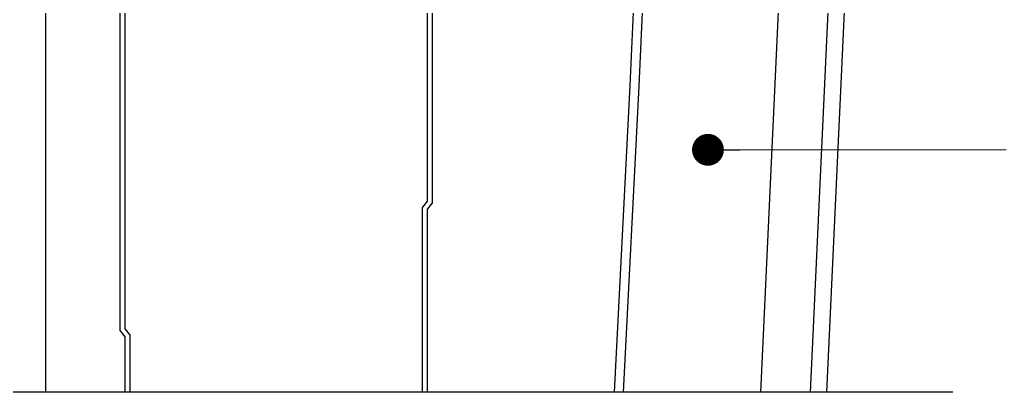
# Model space of a CAD drawing. Header units: millimetres. Extents: x 1448 to 104164, y -19509 to -89.
# Drawn here: x 43463 to 43711, y -1025.2 to -931.6 of the extents above; entities that cross this region are included whole.
import ezdxf

# ---------------------------------------------------------------- set-up
doc = ezdxf.new("R2010")
doc.units = ezdxf.units.MM
doc.header["$LTSCALE"] = 60
doc.header["$MEASUREMENT"] = 0
doc.layers.get('0').update_dxf_attribs({"linetype": 'CONTINUOUS'})
for name, color, linetype in [('HAT', 8, 'CONTINUOUS'), ('LIN', 2, 'CONTINUOUS'), ('TRACK', 4, 'CONTINUOUS')]:
    doc.layers.add(name, color=color, linetype=linetype)
doc.styles.add('0T-OUT', font='H2GTRE.TTF')
doc.dimstyles.new('MAIN', dxfattribs={"dimtxt": 1.5, "dimasz": 0.5, "dimexe": 1, "dimexo": 2, "dimgap": 1, "dimtad": 1, "dimdec": 0, "dimdsep": 46, "dimlunit": 6, "dimtxsty": '0T-OUT', "dimblk": 'DOT', "dimcen": 2.5, "dimdle": 2, "dimclrd": 256, "dimclre": 256, "dimclrt": 3, "dimadec": 0, "dimazin": 0, "dimtfac": 1, "dimtdec": 0, "dimtix": 1, "dimtmove": 2, "dimatfit": 3, "dimldrblk": 'DOT', "dimfxl": 1, "dimtvp": 1, "dimtolj": 1, "dimtzin": 0, "dimlwd": 0, "dimlwe": 0, "dimarcsym": 0})

# ---------------------------------------------------------------- blocks, each defined once
blk = doc.blocks.new('_Dot')
at = {"color": 0, "linetype": 'ByBlock', "lineweight": -2}
blk.add_line((-0.5, 0), (-1, 0), dxfattribs=at)
at = {"color": 0, "linetype": 'ByBlock', "const_width": 0.5}
blk.add_lwpolyline([(-0.25, 0, 1), (0.25, 0, 1)], format="xyb", close=True, dxfattribs=at)

msp = doc.modelspace()

# ---------------------------------------------------------------- linework, layer by layer
at = {"color": 4, "linetype": 'Continuous'}
for p, q in [((43488.256094888, -1009.782505499471, 18.96996953336518), (43488.256094888, -910.5012884980924, 18.96996953336518)), ((43489.48324488863, -1009.358065026153, 18.96996953336518), (43489.48324488863, -910.9257289714105, 18.96996953336518)), ((43565.47899488374, -977.1139581597336, 18.96996953336518), (43565.47899488374, -923.9788810632117, 18.96996953336518)), ((43566.70614488437, -977.5383986256011, 18.96996953336518), (43566.70614488437, -923.5029447547086, 18.96996953336518)), ((43564.25184488311, -1025.203903830416, 18.96996953336518), (43564.25184488311, -978.6757171175368, 18.96996953336518)), ((43565.47899488374, -1025.203903830416, 18.96996953336518), (43565.47899488374, -979.1001575908549, 18.96996953336518)), ((43565.47899488374, -991.5031382313855, 18.96996953336518), (43565.47899488374, -979.1001575908549, 18.96996953336518)), ((43489.48324488863, -1025.203903830416, 18.96996953336518), (43489.48324488863, -1011.344264457274, 18.96996953336518)), ((43490.71039488926, -1025.203903830416, 18.96996953336518), (43490.71039488926, -1010.919823991407, 18.96996953336518))]:
    msp.add_line(p, q, dxfattribs=at)
at = {"color": 4}
for p, q in [((43565.47899488374, -977.1139581597336, 18.96996953336518), (43564.25184488311, -978.6757171175368, 18.96996953336518)), ((43566.70614488437, -977.5383986256011, 18.96996953336518), (43565.47899488374, -979.1001575908549, 18.96996953336518)), ((43488.256094888, -1009.782505499471, 18.96996953336518), (43489.48324488863, -1011.344264457274, 18.96996953336518)), ((43489.48324488863, -1009.358065026153, 18.96996953336518), (43490.71039488926, -1010.919823991407, 18.96996953336518))]:
    msp.add_line(p, q, dxfattribs=at)
at = {"layer": 'HAT', "ltscale": 5}
msp.add_line((43469.47670115545, -340.0998401011266, 18.96996953818151), (43469.47670186326, -1025.203903830416, 18.96996953837614), dxfattribs=at)
at = {"layer": 'LIN', "color": 8}
msp.add_line((43697.55455379948, -1025.203903830416, 18.96996953068603), (43163.9789821656, -1025.203903830416, 18.96996953068603), dxfattribs=at)
at = {"layer": 'TRACK'}
for p, q in [((43644.55455379948, -340.0998405896053, 18.9699695333863), (43616.31219844535, -948.0650961643942, 18.96996953338428)), ((43646.85703412458, -340.0998405896053, 18.9699695333863), (43618.60708227023, -948.2286238766201, 18.96996953338428)), ((43680.98994461462, -340.0998405896053, 18.9699695333863), (43649.16419103756, -1025.203903830416, 18.96996953338402)), ((43693.45514346674, -340.0998405896053, 18.9699695333863), (43661.62938988223, -1025.203903830416, 18.96996953338402)), ((43697.55455379948, -340.0998405896053, 18.9699695333863), (43665.72880022242, -1025.203903830416, 18.96996953338402)), ((43616.31219844535, -948.0650961643942, 18.96996953338428), (43612.36506984397, -1025.203903830416, 18.969969533379)), ((43618.60708227023, -948.2286238766201, 18.96996953338428), (43614.66811291888, -1025.203903830416, 18.969969533379))]:
    msp.add_line(p, q, dxfattribs=at)

# ---------------------------------------------------------------- leaders
msp.add_leader([(43635.97407885655, -964.2571203192738), (43710.95212282255, -964.2571203192738)], dimstyle='MAIN', override={"dimscale": 4, "dimasz": 2, "dimtad": 0})

doc.saveas('drawing.dxf')
